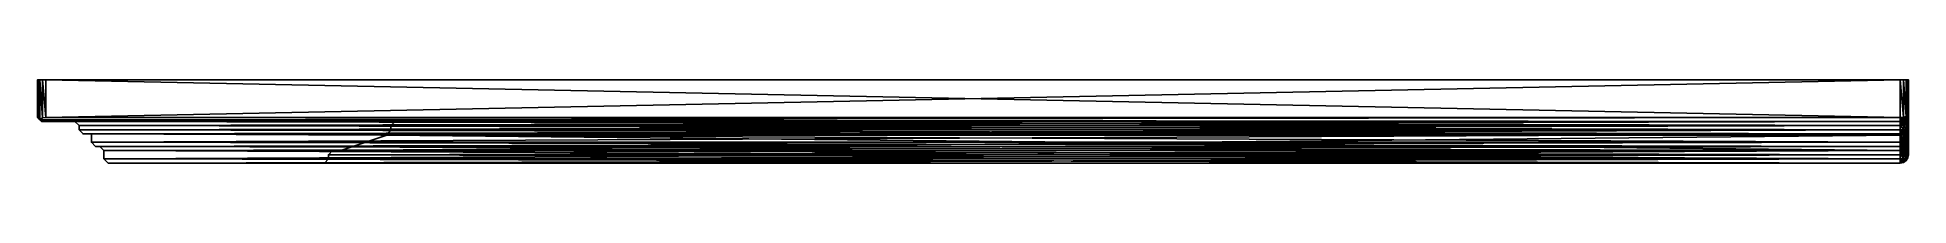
# Model space of a CAD drawing. Header units: centimetres. Extents: x -22.5 to 22.5, y -2 to 0.
import ezdxf

# ---------------------------------------------------------------- set-up
doc = ezdxf.new("R2010")
doc.units = ezdxf.units.CM
doc.header["$MEASUREMENT"] = 0
doc.layers.add('CAB_DOORS', color=31, linetype='Continuous')

msp = doc.modelspace()

# ---------------------------------------------------------------- meshes
at = {"layer": 'CAB_DOORS', "color": 31}
mesh = msp.add_polyface(dxfattribs=at)
corners = [(-22.441, -0.959, 66.241), (-22.441, 0, 66.241), (-22.485, -0.915, 66.177), (-22.485, 0, 66.177), (-22.5, -0.9, 66.1), (-22.5, 0, 66.1), (-22.377, -0.915, 66.285), (-22.377, 0, 66.285), (-22.3, -0.9, 66.3), (-22.3, 0, 66.3), (-22.441, -0.959, 0.059), (-22.441, 0, 0.059), (-22.377, -0.915, 0.015), (-22.377, 0, 0.015), (-22.3, -0.9), (-22.3, 0), (-22.485, -0.915, 0.123), (-22.5, -0.9, 0.2), (-22.485, 0, 0.123), (-22.5, 0, 0.2), (-22.4, -1, 66.2), (-22.4, -1, 0.1), (-21.6, -1, 65.4), (-21.6, -1, 0.9), (-21.5, -1.1, 1), (-21.5, -1.1, 65.3)]
mesh.append_faces([[corners[k] for k in face] for face in [(2, 1, 3), (4, 3, 5), (1, 6, 7), (7, 8, 9), (12, 11, 13), (14, 13, 15), (18, 17, 19), (11, 16, 18), (17, 5, 19), (5, 18, 19), (22, 24, 25)]], dxfattribs={"vtx0": -1, "color": 31})
mesh.append_faces([[corners[k] for k in face] for face in [(4, 16, 2), (2, 10, 0), (21, 22, 20), (9, 15, 7)]], dxfattribs={"vtx0": -1, "vtx1": -1, "color": 31})
mesh.append_faces([[corners[k] for k in face] for face in [(21, 23, 22), (7, 15, 13), (1, 13, 11), (3, 11, 18)]], dxfattribs={"vtx0": -1, "vtx2": -1, "color": 31})
mesh.append_faces([[corners[k] for k in face] for face in [(0, 1, 2), (2, 3, 4), (0, 6, 1), (6, 8, 7), (10, 11, 12), (12, 13, 14), (16, 17, 18), (10, 16, 11), (21, 20, 10), (4, 5, 17), (23, 24, 22)]], dxfattribs={"vtx1": -1, "color": 31})
mesh.append_faces([[corners[k] for k in face] for face in [(20, 0, 10), (16, 10, 2), (5, 3, 18), (3, 1, 11), (1, 7, 13)]], dxfattribs={"vtx1": -1, "vtx2": -1, "color": 31})
mesh.append_faces([[corners[k] for k in face] for face in [(4, 17, 16)]], dxfattribs={"vtx2": -1, "color": 31})
mesh = msp.add_polyface(dxfattribs=at)
corners = [(-22.3, 0, 66.3), (-22.3, -0.9, 66.3), (22.3, 0, 66.3), (-22.377, -0.915, 0.015), (22.3, -0.9), (-22.441, -0.959, 0.059), (-22.3, -0.9), (22.3, -1, 0.1), (-22.4, -1, 0.1), (-22.3, 0), (-21.5, -1.1, 65.3), (22.3, -1, 65.4), (-21.6, -1, 65.4), (-22.377, -0.915, 66.285), (22.3, -0.9, 66.3), (-22.441, -0.959, 66.241), (22.3, -1, 66.2), (-22.4, -1, 66.2), (-21.6, -1, 0.9), (22.3, 0), (-20.9, -1.9, 1.6), (22.3, -2, 1.7), (-20.8, -2, 1.7), (-20.9, -1.7, 1.6), (22.3, -1.9, 1.6), (-21, -1.6, 1.5), (22.3, -1.7, 1.6), (-21.2, -1.5, 1.3), (22.3, -1.6, 1.4), (-21.1, -1.6, 1.4), (-21.2, -1.3, 1.3), (22.3, -1.5, 1.3), (-21.5, -1.2, 1), (22.3, -1.3, 1.1), (-21.4, -1.3, 1.1), (-21.5, -1.1, 1), (22.3, -1.2, 1), (22.3, -1.1, 1), (-15.6, -2, 6.9), (22.3, -1.9, 7), (-15.5, -1.9, 7), (22.3, -1.8, 7), (-15.5, -1.8, 7), (-15.6, -2, 59.4), (22.3, -2, 64.6), (-20.8, -2, 64.6), (-15.5, -1.9, 59.3), (22.3, -2, 59.4), (-21.5, -1.2, 65.3), (22.3, -1.1, 65.3), (-21.4, -1.3, 65.2), (22.3, -1.2, 65.3), (-21.2, -1.3, 65), (22.3, -1.3, 65.2), (-21.2, -1.5, 65), (22.3, -1.3, 65), (-21.1, -1.6, 64.9), (22.3, -1.5, 65), (-21, -1.6, 64.8), (22.3, -1.6, 64.9), (-20.9, -1.7, 64.7), (22.3, -1.6, 64.8), (-20.9, -1.9, 64.7), (22.3, -1.7, 64.7), (22.3, -1.9, 64.7)]
mesh.append_faces([[corners[k] for k in face] for face in [(5, 7, 8), (10, 11, 12), (16, 15, 17), (20, 21, 22), (23, 24, 20), (25, 26, 23), (27, 28, 29), (30, 31, 27), (32, 33, 34), (35, 36, 32), (18, 37, 35), (38, 39, 40), (40, 41, 42), (46, 47, 43), (48, 49, 10), (50, 51, 48), (54, 55, 52), (56, 57, 54), (60, 61, 58), (62, 63, 60), (45, 64, 62)]], dxfattribs={"vtx0": -1, "color": 31})
mesh.append_faces([[corners[k] for k in face] for face in [(3, 4, 5)]], dxfattribs={"vtx0": -1, "vtx1": -1, "color": 31})
mesh.append_faces([[corners[k] for k in face] for face in [(14, 13, 15), (12, 16, 17), (0, 19, 9), (43, 44, 45), (52, 53, 50), (58, 59, 56)]], dxfattribs={"vtx0": -1, "vtx2": -1, "color": 31})
mesh.append_faces([[corners[k] for k in face] for face in [(0, 1, 2), (6, 9, 4), (1, 13, 14)]], dxfattribs={"vtx1": -1, "color": 31})
mesh.append_faces([[corners[k] for k in face] for face in [(8, 7, 18), (22, 21, 38), (34, 33, 30), (29, 28, 25)]], dxfattribs={"vtx1": -1, "vtx2": -1, "color": 31})
mesh.append_faces([[corners[k] for k in face] for face in [(3, 6, 4)]], dxfattribs={"vtx2": -1, "color": 31})
mesh = msp.add_polyface(dxfattribs=at)
corners = [(22.3, 0, 66.3), (-22.3, -0.9, 66.3), (22.3, -0.9, 66.3), (22.3, -0.9), (22.3, -1, 0.1), (-22.441, -0.959, 0.059), (-22.3, 0), (22.3, 0), (22.3, -1.1, 65.3), (22.3, -1, 65.4), (-21.5, -1.1, 65.3), (22.3, -1, 66.2), (-22.441, -0.959, 66.241), (-21.6, -1, 65.4), (-21.6, -1, 0.9), (22.3, -1, 0.9), (-22.3, 0, 66.3), (22.3, -1.9, 1.6), (22.3, -2, 1.7), (-20.9, -1.9, 1.6), (22.3, -1.6, 1.5), (22.3, -1.7, 1.6), (-21, -1.6, 1.5), (22.3, -1.5, 1.3), (22.3, -1.6, 1.4), (-21.2, -1.5, 1.3), (22.3, -1.3, 1.3), (-21.2, -1.3, 1.3), (22.3, -1.2, 1), (22.3, -1.3, 1.1), (-21.5, -1.2, 1), (22.3, -1.1, 1), (-21.5, -1.1, 1), (-15.5, -1.8, 7), (22.3, -1.7, 7.1), (-15.4, -1.7, 7.1), (-15.2, -1.7, 7.3), (22.3, -1.332, 8.405), (-14.095, -1.332, 8.405), (22.3, -1.2, 8.5), (-14, -1.2, 8.5), (22.3, -1.1, 8.5), (-14, -1.1, 8.5), (22.3, -1, 8.6), (-13.9, -1, 8.6), (-15.5, -1.8, 59.3), (22.3, -1.9, 59.3), (-15.5, -1.9, 59.3), (-15.4, -1.7, 59.2), (22.3, -1.8, 59.3), (-15.2, -1.7, 59), (22.3, -1.7, 59.2), (-14.095, -1.332, 57.895), (22.3, -1.7, 59), (-14, -1.2, 57.8), (22.3, -1.332, 57.895), (-14, -1.1, 57.8), (22.3, -1.2, 57.8), (-13.9, -1, 57.7), (22.3, -1.1, 57.8), (22.3, -1, 57.7), (22.3, -1.2, 65.3), (-21.5, -1.2, 65.3), (22.3, -1.3, 65.2), (-21.4, -1.3, 65.2), (22.3, -1.3, 65), (-21.2, -1.3, 65), (22.3, -1.5, 65), (-21.2, -1.5, 65), (22.3, -1.6, 64.9), (-21.1, -1.6, 64.9), (22.3, -1.6, 64.8), (-21, -1.6, 64.8)]
mesh.append_faces([[corners[k] for k in face] for face in [(0, 1, 2), (3, 6, 7), (14, 4, 15), (33, 34, 35), (36, 37, 38), (38, 39, 40), (40, 41, 42), (42, 43, 44), (45, 46, 47), (48, 49, 45), (52, 53, 50), (54, 55, 52), (56, 57, 54), (58, 59, 56), (44, 60, 58), (27, 29, 26), (22, 24, 20)]], dxfattribs={"vtx0": -1, "color": 31})
mesh.append_faces([[corners[k] for k in face] for face in [(50, 51, 48)]], dxfattribs={"vtx0": -1, "vtx2": -1, "color": 31})
mesh.append_faces([[corners[k] for k in face] for face in [(8, 9, 10), (9, 11, 13), (17, 18, 19), (20, 21, 22), (23, 24, 25), (26, 23, 27), (28, 29, 30), (31, 28, 32), (15, 31, 14), (61, 8, 62), (63, 61, 64), (65, 63, 66), (67, 65, 68), (69, 67, 70), (71, 69, 72)]], dxfattribs={"vtx1": -1, "color": 31})
mesh.append_faces([[corners[k] for k in face] for face in [(3, 4, 5), (11, 2, 12), (16, 0, 7), (35, 34, 36)]], dxfattribs={"vtx1": -1, "vtx2": -1, "color": 31})
mesh = msp.add_polyface(dxfattribs=at)
corners = [(22.3, -0.9, 66.3), (22.377, -0.894, 66.285), (22.3, 0, 66.3), (22.3, -1, 66.2), (22.3, -1, 65.4), (22.377, -0.985, 66.194), (22.377, -1.094, 65.285), (22.3, -1.1, 65.3), (22.377, -1.194, 65.285), (22.3, -1.2, 65.3), (22.3, -1.3, 65.2), (22.3, -1.3, 65), (22.377, -1.285, 65.194), (22.377, -1.494, 64.985), (22.3, -1.5, 65), (22.3, -1.6, 64.9), (22.3, -1.6, 64.8), (22.377, -1.585, 64.894), (22.377, -1.694, 64.685), (22.3, -1.7, 64.7), (22.377, -1.894, 64.685), (22.3, -1.9, 64.7), (22.3, -2, 64.6), (22.3, -1.7, 1.6), (22.3, -1.9, 1.6), (-20.9, -1.7, 1.6), (22.3, -2, 6.9), (22.3, -1.9, 7), (-15.6, -2, 6.9), (22.3, -1.8, 7), (-15.5, -1.9, 7), (22.3, -1.7, 7.1), (-15.5, -1.8, 7), (22.3, -1.7, 7.3), (22.3, -1.332, 8.405), (-15.2, -1.7, 7.3), (22.3, -1.2, 8.5), (-14.095, -1.332, 8.405), (22.3, -1.1, 8.5), (-14, -1.2, 8.5), (22.3, -1, 8.6), (-14, -1.1, 8.5), (22.3, -2, 59.4), (-15.6, -2, 59.4), (22.3, -2, 1.7), (22.3, -1.9, 59.3), (-15.5, -1.9, 59.3), (22.3, -1.8, 59.3), (-15.5, -1.8, 59.3), (22.3, -1.7, 59.2), (-15.4, -1.7, 59.2), (22.3, -1.7, 59), (-15.2, -1.7, 59), (22.3, -1.332, 57.895), (-14.095, -1.332, 57.895), (22.3, -1.2, 57.8), (-14, -1.2, 57.8), (22.3, -1.1, 57.8), (-14, -1.1, 57.8), (22.3, -1, 57.7), (-13.9, -1, 57.7), (-13.9, -1, 8.6), (-20.9, -1.7, 64.7), (-20.9, -1.9, 64.7), (-20.8, -2, 64.6)]
mesh.append_faces([[corners[k] for k in face] for face in [(6, 4, 7), (8, 7, 9), (13, 11, 14), (18, 16, 19), (20, 19, 21), (28, 44, 26), (35, 31, 33)]], dxfattribs={"vtx0": -1, "color": 31})
mesh.append_faces([[corners[k] for k in face] for face in [(0, 1, 2), (0, 3, 1), (3, 4, 5), (9, 10, 8), (10, 11, 12), (14, 15, 13), (15, 16, 17), (21, 22, 20), (23, 24, 25), (26, 27, 28), (27, 29, 30), (29, 31, 32), (33, 34, 35), (34, 36, 37), (36, 38, 39), (38, 40, 41), (42, 22, 43), (45, 42, 46), (47, 45, 48), (49, 47, 50), (51, 49, 52), (53, 51, 54), (55, 53, 56), (57, 55, 58), (59, 57, 60), (40, 59, 61), (19, 16, 62), (21, 19, 63), (22, 21, 64)]], dxfattribs={"vtx1": -1, "color": 31})
mesh = msp.add_polyface(dxfattribs=at)
corners = [(22.3, 0, 66.3), (22.377, -0.894, 66.285), (22.377, 0, 66.285), (22.3, -1, 66.2), (22.377, -0.985, 66.194), (22.3, -1, 65.4), (22.377, -0.985, 65.394), (22.3, -2, 64.6), (22.3, -2, 59.4), (22.377, -1.985, 64.594), (22.3, -1.9, 59.3), (22.377, -1.985, 59.406), (22.3, -1.8, 59.3), (22.377, -1.894, 59.315), (22.377, -1.685, 59.206), (22.3, -1.7, 59.2), (22.377, -1.685, 59.002), (22.3, -1.7, 59), (22.3, -1.332, 57.895), (22.3, -1.2, 57.8), (22.377, -1.319, 57.904), (22.3, -1.1, 57.8), (22.377, -1.195, 57.815), (22.377, -0.985, 57.706), (22.3, -1, 57.7), (22.377, -0.985, 8.594), (22.3, -1, 8.6), (22.377, -1.094, 8.485), (22.3, -1.1, 8.5), (22.377, -1.195, 8.485), (22.3, -1.2, 8.5), (22.3, -1.332, 8.405), (22.3, -1.7, 7.3), (22.377, -1.319, 8.396), (22.3, -1.7, 7.1), (22.377, -1.685, 7.298), (22.377, -1.794, 6.985), (22.3, -1.8, 7), (22.377, -1.894, 6.985), (22.3, -1.9, 7), (22.3, -2, 6.9), (22.3, -2, 1.7), (22.377, -1.985, 6.894), (22.3, -1.9, 1.6), (22.377, -1.985, 1.706), (22.3, -1.7, 1.6), (22.377, -1.894, 1.615), (22.377, -1.585, 1.506), (22.3, -1.6, 1.5), (22.377, -1.585, 1.406), (22.3, -1.6, 1.4), (22.3, -1.5, 1.3), (22.3, -1.3, 1.3), (22.377, -1.494, 1.315), (22.377, -1.285, 1.106), (22.3, -1.3, 1.1), (22.3, -1.2, 1), (22.3, -1.1, 1), (22.377, -1.194, 1.015), (22.377, -0.985, 0.906), (22.3, -1, 0.9), (22.377, -0.985, 0.106), (22.3, -1, 0.1), (22.3, -0.9), (22.3, 0), (22.377, -0.894, 0.015), (22.377, 0, 0.015)]
mesh.append_faces([[corners[k] for k in face] for face in [(0, 1, 2), (1, 3, 4), (4, 5, 6), (14, 12, 15), (16, 15, 17), (23, 21, 24), (25, 24, 26), (27, 26, 28), (29, 28, 30), (36, 34, 37), (38, 37, 39), (47, 45, 48), (49, 48, 50), (54, 52, 55), (59, 57, 60), (61, 60, 62)]], dxfattribs={"vtx0": -1, "color": 31})
mesh.append_faces([[corners[k] for k in face] for face in [(0, 66, 64)]], dxfattribs={"vtx0": -1, "vtx2": -1, "color": 31})
mesh.append_faces([[corners[k] for k in face] for face in [(7, 8, 9), (8, 10, 11), (10, 12, 13), (17, 18, 16), (18, 19, 20), (19, 21, 22), (30, 31, 29), (31, 32, 33), (32, 34, 35), (39, 40, 38), (40, 41, 42), (41, 43, 44), (43, 45, 46), (50, 51, 49), (51, 52, 53), (55, 56, 54), (56, 57, 58), (62, 63, 61), (63, 64, 65)]], dxfattribs={"vtx1": -1, "color": 31})
mesh = msp.add_polyface(dxfattribs=at)
corners = [(22.377, -0.894, 66.285), (22.441, -0.876, 66.241), (22.377, 0, 66.285), (22.377, -0.985, 66.194), (22.377, -0.985, 65.394), (22.441, -0.941, 66.176), (22.441, -1.076, 65.241), (22.377, -1.094, 65.285), (22.3, -1, 65.4), (22.441, -1.176, 65.241), (22.377, -1.194, 65.285), (22.3, -1.1, 65.3), (22.377, -1.285, 65.194), (22.3, -1.3, 65.2), (22.377, -1.285, 64.985), (22.441, -1.241, 65.176), (22.3, -1.3, 65), (22.441, -1.476, 64.941), (22.377, -1.494, 64.985), (22.377, -1.319, 57.904), (22.377, -1.195, 57.815), (22.441, -1.282, 57.931), (22.3, -1.2, 57.8), (22.377, -1.094, 57.815), (22.441, -1.181, 57.859), (22.3, -1.1, 57.8), (22.441, -0.941, 57.724), (22.377, -0.985, 57.706), (22.441, -0.941, 8.576), (22.377, -0.985, 8.594), (22.3, -1, 57.7), (22.441, -1.076, 8.441), (22.377, -1.094, 8.485), (22.3, -1, 8.6), (22.441, -1.181, 8.441), (22.377, -1.195, 8.485), (22.3, -1.1, 8.5), (22.377, -1.319, 8.396), (22.3, -1.332, 8.405), (22.377, -1.685, 7.298), (22.441, -1.282, 8.369), (22.377, -1.494, 1.315), (22.3, -1.3, 1.3), (22.377, -1.285, 1.315), (22.377, -1.285, 1.106), (22.3, -1.2, 1), (22.377, -1.194, 1.015), (22.3, -1.1, 1), (22.377, -1.094, 1.015), (22.377, -0.985, 0.906), (22.3, -1, 0.9), (22.377, -0.985, 0.106), (22.3, -0.9), (22.377, -0.894, 0.015), (22.3, 0), (22.377, 0, 0.015), (22.3, 0, 66.3)]
mesh.append_faces([[corners[k] for k in face] for face in [(6, 4, 7), (9, 7, 10), (10, 13, 12), (12, 16, 14), (17, 14, 18), (19, 22, 20), (20, 25, 23), (26, 23, 27), (28, 27, 29), (31, 29, 32), (34, 32, 35), (35, 38, 37), (41, 42, 43), (44, 45, 46), (46, 47, 48), (51, 52, 53), (53, 54, 55)]], dxfattribs={"vtx0": -1, "color": 31})
mesh.append_faces([[corners[k] for k in face] for face in [(0, 1, 2), (0, 3, 1), (3, 4, 5), (4, 8, 7), (7, 11, 10), (10, 12, 9), (12, 14, 15), (14, 16, 18), (19, 20, 21), (20, 23, 24), (23, 25, 27), (27, 30, 29), (29, 33, 32), (32, 36, 35), (35, 37, 34), (37, 39, 40), (43, 42, 44), (48, 47, 49), (49, 50, 51)]], dxfattribs={"vtx1": -1, "color": 31})
mesh.append_faces([[corners[k] for k in face] for face in [(56, 2, 55)]], dxfattribs={"vtx1": -1, "vtx2": -1, "color": 31})
mesh = msp.add_polyface(dxfattribs=at)
corners = [(22.377, 0, 66.285), (22.441, -0.876, 66.241), (22.441, 0, 66.241), (22.485, -0.849, 66.177), (22.485, 0, 66.177), (22.5, -0.8, 66.1), (22.5, 0, 66.1), (22.494, -0.829, 66.129), (22.5, -0.8, 65.317), (22.485, -0.877, 65.349), (22.485, -0.877, 66.149), (22.5, -0.8, 57.783), (22.485, -0.877, 57.751), (22.5, -0.8, 8.517), (22.485, -0.877, 8.549), (22.5, -0.8, 0.2), (22.5, -0.8, 0.983), (22.494, -0.829, 0.171), (22.485, -0.877, 0.951), (22.485, -0.877, 0.151), (22.5, 0, 0.2), (22.485, 0, 0.123), (22.485, -0.849, 0.123), (22.441, -0.876, 0.059), (22.377, -0.894, 0.015), (22.377, 0, 0.015), (22.441, 0, 0.059), (22.5, -1.017, 1.2)]
mesh.append_faces([[corners[k] for k in face] for face in [(7, 3, 10), (17, 19, 22)]], dxfattribs={"color": 31})
mesh.append_faces([[corners[k] for k in face] for face in [(0, 1, 2), (2, 3, 4), (9, 7, 10), (13, 12, 14), (21, 17, 22), (19, 23, 22), (23, 25, 26), (22, 26, 21)]], dxfattribs={"vtx0": -1, "color": 31})
mesh.append_faces([[corners[k] for k in face] for face in [(8, 7, 9), (20, 17, 21), (13, 6, 11)]], dxfattribs={"vtx0": -1, "vtx1": -1, "color": 31})
mesh.append_faces([[corners[k] for k in face] for face in [(6, 8, 11), (13, 16, 20)]], dxfattribs={"vtx0": -1, "vtx1": -1, "vtx2": -1, "color": 31})
mesh.append_faces([[corners[k] for k in face] for face in [(7, 6, 4), (17, 16, 18), (13, 20, 6), (13, 27, 16), (4, 20, 21), (2, 21, 26), (0, 26, 25)]], dxfattribs={"vtx0": -1, "vtx2": -1, "color": 31})
mesh.append_faces([[corners[k] for k in face] for face in [(1, 3, 2), (5, 6, 7), (3, 7, 4), (5, 7, 8), (11, 12, 13), (15, 16, 17), (19, 17, 18), (15, 17, 20), (24, 25, 23), (23, 26, 22), (5, 8, 6), (6, 20, 4)]], dxfattribs={"vtx1": -1, "color": 31})
mesh.append_faces([[corners[k] for k in face] for face in [(0, 2, 26), (2, 4, 21)]], dxfattribs={"vtx1": -1, "vtx2": -1, "color": 31})
mesh.append_faces([[corners[k] for k in face] for face in [(16, 15, 20)]], dxfattribs={"vtx2": -1, "color": 31})
mesh = msp.add_polyface(dxfattribs=at)
corners = [(22.441, -0.876, 66.241), (22.441, -0.941, 66.176), (22.485, -0.849, 66.177), (22.485, -0.877, 66.149), (22.377, -0.985, 66.194), (22.441, -0.941, 65.376), (22.485, -0.877, 65.349), (22.377, -0.985, 65.394), (22.5, -0.8, 65.317), (22.5, -1.017, 65.1), (22.485, -1.049, 65.177), (22.441, -1.076, 65.241), (22.5, -1.017, 58), (22.485, -1.049, 57.923), (22.5, -0.8, 57.783), (22.485, -0.877, 57.751), (22.441, -1.076, 57.859), (22.441, -0.941, 57.724), (22.485, -0.877, 8.549), (22.441, -0.941, 8.576), (22.377, -0.985, 57.706), (22.5, -0.8, 8.517), (22.5, -1.017, 8.3), (22.485, -1.049, 8.377), (22.377, -0.985, 8.594), (22.441, -1.076, 8.441), (22.5, -1.017, 1.2), (22.485, -1.049, 1.123), (22.5, -0.8, 0.983), (22.485, -0.877, 0.951), (22.441, -1.076, 1.059), (22.441, -0.941, 0.924), (22.377, -1.094, 1.015), (22.377, -0.985, 0.906), (22.485, -0.877, 0.151), (22.441, -0.941, 0.124), (22.377, -0.985, 0.106), (22.441, -0.876, 0.059), (22.377, -0.894, 0.015)]
mesh.append_faces([[corners[k] for k in face] for face in [(2, 1, 3), (0, 4, 1), (3, 5, 6), (1, 7, 5), (9, 6, 10), (14, 13, 15), (15, 16, 17), (18, 17, 19), (22, 18, 23), (28, 27, 29), (29, 30, 31), (31, 32, 33), (34, 31, 35), (35, 33, 36), (35, 38, 37)]], dxfattribs={"vtx0": -1, "color": 31})
mesh.append_faces([[corners[k] for k in face] for face in [(14, 9, 12)]], dxfattribs={"vtx0": -1, "vtx1": -1, "color": 31})
mesh.append_faces([[corners[k] for k in face] for face in [(0, 1, 2), (1, 5, 3), (8, 6, 9), (6, 5, 10), (5, 7, 11), (12, 13, 14), (13, 16, 15), (15, 17, 18), (17, 20, 19), (21, 18, 22), (18, 19, 23), (19, 24, 25), (26, 27, 28), (27, 30, 29), (29, 31, 34), (31, 33, 35), (35, 37, 34), (36, 38, 35)]], dxfattribs={"vtx1": -1, "color": 31})
mesh.append_faces([[corners[k] for k in face] for face in [(21, 22, 26), (8, 9, 14)]], dxfattribs={"vtx1": -1, "vtx2": -1, "color": 31})
mesh = msp.add_polyface(dxfattribs=at)
corners = [(-21.5, -1.1, 1), (-21.5, -1.2, 1), (-21.5, -1.1, 65.3), (-21.5, -1.2, 65.3), (-21.4, -1.3, 1.1), (-21.4, -1.3, 65.2), (-21.2, -1.3, 1.3), (-21.2, -1.5, 1.3), (-21.2, -1.3, 65), (-21.2, -1.5, 65), (-21.1, -1.6, 1.4), (-21.1, -1.6, 64.9), (-21, -1.6, 1.5), (-20.9, -1.7, 1.6), (-21, -1.6, 64.8), (-20.9, -1.7, 64.7), (-20.9, -1.9, 1.6), (-20.9, -1.9, 64.7), (-20.8, -2, 1.7), (-20.8, -2, 64.6), (-15.6, -2, 6.9), (-15.5, -1.9, 7), (-15.6, -2, 59.4), (-15.5, -1.9, 59.3), (-15.5, -1.8, 7), (-15.5, -1.8, 59.3), (-15.4, -1.7, 7.1), (-15.4, -1.7, 59.2), (-15.2, -1.7, 7.3), (-14.095, -1.332, 8.405), (-15.2, -1.7, 59), (-14.095, -1.332, 57.895), (-14, -1.2, 8.5), (-14, -1.2, 57.8), (-14, -1.1, 8.5), (-14, -1.1, 57.8), (-13.9, -1, 8.6), (-13.9, -1, 57.7)]
mesh.append_faces([[corners[k] for k in face] for face in [(2, 1, 3), (3, 4, 5), (8, 7, 9), (9, 10, 11), (14, 13, 15), (15, 16, 17), (17, 18, 19), (22, 21, 23), (23, 24, 25), (25, 26, 27), (30, 29, 31), (31, 32, 33), (33, 34, 35), (35, 36, 37)]], dxfattribs={"vtx0": -1, "color": 31})
mesh.append_faces([[corners[k] for k in face] for face in [(18, 22, 19), (26, 30, 27), (4, 8, 5), (10, 14, 11)]], dxfattribs={"vtx0": -1, "vtx1": -1, "color": 31})
mesh.append_faces([[corners[k] for k in face] for face in [(18, 20, 22), (26, 28, 30), (4, 6, 8), (10, 12, 14)]], dxfattribs={"vtx0": -1, "vtx2": -1, "color": 31})
mesh.append_faces([[corners[k] for k in face] for face in [(0, 1, 2), (1, 4, 3), (6, 7, 8), (7, 10, 9), (12, 13, 14), (13, 16, 15), (16, 18, 17), (20, 21, 22), (21, 24, 23), (24, 26, 25), (28, 29, 30), (29, 32, 31), (32, 34, 33), (34, 36, 35)]], dxfattribs={"vtx1": -1, "color": 31})
mesh = msp.add_polyface(dxfattribs=at)
corners = [(22.377, -1.494, 64.985), (22.377, -1.585, 64.894), (22.441, -1.476, 64.941), (22.3, -1.6, 64.9), (22.377, -1.585, 64.794), (22.441, -1.541, 64.876), (22.3, -1.6, 64.8), (22.441, -1.676, 64.641), (22.377, -1.694, 64.685), (22.441, -1.876, 64.641), (22.377, -1.894, 64.685), (22.3, -1.7, 64.7), (22.377, -1.985, 64.594), (22.3, -2, 64.6), (22.377, -1.985, 59.406), (22.441, -1.941, 64.576), (22.3, -2, 59.4), (22.377, -1.894, 59.315), (22.441, -1.941, 59.424), (22.3, -1.9, 59.3), (22.377, -1.794, 59.315), (22.441, -1.876, 59.359), (22.3, -1.8, 59.3), (22.441, -1.641, 59.224), (22.377, -1.685, 59.206), (22.441, -1.641, 59.01), (22.377, -1.685, 59.002), (22.3, -1.7, 59.2), (22.377, -1.319, 57.904), (22.3, -1.332, 57.895), (22.377, -1.319, 8.396), (22.3, -1.7, 7.3), (22.377, -1.685, 7.298), (22.377, -1.685, 7.094), (22.441, -1.641, 7.29), (22.3, -1.7, 7.1), (22.441, -1.776, 6.941), (22.377, -1.794, 6.985), (22.441, -1.876, 6.941), (22.377, -1.894, 6.985), (22.3, -1.8, 7), (22.3, -2, 6.9), (22.377, -1.985, 6.894), (22.3, -2, 1.7), (22.377, -1.985, 1.706), (22.3, -1.9, 1.6), (22.377, -1.894, 1.615), (22.3, -1.7, 1.6), (22.377, -1.694, 1.615), (22.377, -1.585, 1.506), (22.3, -1.6, 1.5), (22.377, -1.585, 1.406), (22.3, -1.5, 1.3), (22.377, -1.494, 1.315)]
mesh.append_faces([[corners[k] for k in face] for face in [(0, 3, 1), (1, 6, 4), (7, 4, 8), (9, 8, 10), (10, 13, 12), (12, 16, 14), (14, 19, 17), (17, 22, 20), (23, 20, 24), (25, 24, 26), (26, 29, 28), (30, 31, 32), (32, 35, 33), (36, 33, 37), (38, 37, 39), (39, 41, 42), (42, 43, 44), (44, 45, 46), (46, 47, 48), (51, 52, 53)]], dxfattribs={"vtx0": -1, "color": 31})
mesh.append_faces([[corners[k] for k in face] for face in [(0, 1, 2), (1, 4, 5), (4, 6, 8), (8, 11, 10), (10, 12, 9), (12, 14, 15), (14, 17, 18), (17, 20, 21), (20, 22, 24), (24, 27, 26), (26, 28, 25), (32, 33, 34), (33, 35, 37), (37, 40, 39), (48, 47, 49), (49, 50, 51)]], dxfattribs={"vtx1": -1, "color": 31})
mesh = msp.add_polyface(dxfattribs=at)
corners = [(22.485, -1.049, 65.177), (22.441, -0.941, 65.376), (22.441, -1.076, 65.241), (22.485, -1.149, 65.177), (22.494, -1.129, 65.129), (22.5, -1.1, 65.1), (22.5, -1.017, 65.1), (22.441, -1.176, 65.241), (22.377, -1.094, 65.285), (22.5, -1.1, 64.8), (22.485, -1.177, 64.877), (22.485, -1.16, 57.923), (22.485, -1.049, 57.923), (22.5, -1.135, 58), (22.5, -1.017, 58), (22.441, -1.076, 57.859), (22.441, -1.181, 57.859), (22.377, -1.094, 57.815), (22.441, -0.941, 57.724), (22.485, -1.049, 8.377), (22.441, -0.941, 8.576), (22.441, -1.076, 8.441), (22.5, -1.017, 8.3), (22.5, -1.135, 8.3), (22.485, -1.16, 8.377), (22.377, -1.094, 8.485), (22.441, -1.181, 8.441), (22.5, -1.1, 1.2), (22.5, -1.1, 1.5), (22.494, -1.129, 1.171), (22.485, -1.177, 1.423), (22.5, -1.017, 1.2), (22.485, -1.049, 1.123), (22.485, -1.149, 1.123), (22.441, -1.176, 1.059), (22.441, -1.076, 1.059), (22.377, -1.094, 1.015), (22.441, -0.941, 0.924), (22.5, -1.162, 58.019), (22.5, -1.162, 8.281)]
mesh.append_faces([[corners[k] for k in face] for face in [(0, 1, 2), (3, 2, 7), (13, 12, 14), (11, 15, 12), (16, 17, 15), (19, 20, 21), (23, 19, 24), (33, 35, 32), (34, 36, 35)]], dxfattribs={"vtx0": -1, "color": 31})
mesh.append_faces([[corners[k] for k in face] for face in [(9, 4, 10), (13, 9, 38)]], dxfattribs={"vtx0": -1, "vtx1": -1, "color": 31})
mesh.append_faces([[corners[k] for k in face] for face in [(31, 22, 28), (14, 6, 9)]], dxfattribs={"vtx0": -1, "vtx1": -1, "vtx2": -1, "color": 31})
mesh.append_faces([[corners[k] for k in face] for face in [(0, 4, 5), (29, 28, 30), (32, 27, 29), (28, 23, 39)]], dxfattribs={"vtx0": -1, "vtx2": -1, "color": 31})
mesh.append_faces([[corners[k] for k in face] for face in [(3, 4, 0), (6, 0, 5), (0, 2, 3), (2, 8, 7), (5, 4, 9), (11, 12, 13), (15, 17, 18), (22, 19, 23), (19, 21, 24), (21, 25, 26), (27, 28, 29), (31, 27, 32), (33, 32, 29), (34, 35, 33), (35, 36, 37), (27, 31, 28)]], dxfattribs={"vtx1": -1, "color": 31})
mesh.append_faces([[corners[k] for k in face] for face in [(13, 14, 9), (22, 23, 28)]], dxfattribs={"vtx1": -1, "vtx2": -1, "color": 31})
mesh.append_faces([[corners[k] for k in face] for face in [(6, 5, 9)]], dxfattribs={"vtx2": -1, "color": 31})
mesh = msp.add_polyface(dxfattribs=at)
corners = [(22.485, -1.177, 64.877), (22.494, -1.129, 65.129), (22.485, -1.177, 65.149), (22.485, -1.149, 65.177), (22.441, -1.176, 65.241), (22.441, -1.241, 65.176), (22.377, -1.285, 65.194), (22.441, -1.241, 64.941), (22.377, -1.285, 64.985), (22.494, -1.429, 64.829), (22.5, -1.1, 64.8), (22.485, -1.227, 57.972), (22.485, -1.16, 57.923), (22.5, -1.162, 58.019), (22.5, -1.135, 58), (22.441, -1.282, 57.931), (22.441, -1.181, 57.859), (22.377, -1.195, 57.815), (22.441, -1.076, 57.859), (22.485, -1.16, 8.377), (22.441, -1.076, 8.441), (22.441, -1.181, 8.441), (22.485, -1.227, 8.328), (22.5, -1.135, 8.3), (22.5, -1.162, 8.281), (22.441, -1.282, 8.369), (22.377, -1.319, 8.396), (22.5, -1.1, 1.5), (22.494, -1.429, 1.471), (22.485, -1.177, 1.423), (22.485, -1.449, 1.423), (22.441, -1.241, 1.359), (22.485, -1.177, 1.151), (22.494, -1.129, 1.171), (22.441, -1.241, 1.124), (22.377, -1.285, 1.315), (22.377, -1.285, 1.106), (22.485, -1.149, 1.123), (22.441, -1.176, 1.059), (22.377, -1.194, 1.015), (22.377, -1.094, 1.015), (22.5, -1.4, 64.717), (22.5, -1.4, 1.583)]
mesh.append_faces([[corners[k] for k in face] for face in [(1, 3, 2), (33, 32, 37)]], dxfattribs={"color": 31})
mesh.append_faces([[corners[k] for k in face] for face in [(0, 1, 2), (3, 5, 2), (4, 6, 5), (2, 7, 0), (5, 8, 7), (13, 12, 14), (11, 16, 12), (15, 17, 16), (19, 20, 21), (23, 22, 24), (19, 25, 22), (21, 26, 25), (30, 31, 29), (32, 31, 34), (34, 35, 36), (32, 38, 37), (34, 39, 38)]], dxfattribs={"vtx0": -1, "color": 31})
mesh.append_faces([[corners[k] for k in face] for face in [(27, 28, 29)]], dxfattribs={"vtx0": -1, "vtx1": -1, "color": 31})
mesh.append_faces([[corners[k] for k in face] for face in [(10, 41, 13), (42, 27, 24)]], dxfattribs={"vtx0": -1, "vtx1": -1, "vtx2": -1, "color": 31})
mesh.append_faces([[corners[k] for k in face] for face in [(9, 10, 0)]], dxfattribs={"vtx0": -1, "vtx2": -1, "color": 31})
mesh.append_faces([[corners[k] for k in face] for face in [(4, 5, 3), (5, 7, 2), (11, 12, 13), (15, 16, 11), (16, 18, 12), (19, 22, 23), (21, 25, 19), (32, 33, 29), (29, 31, 32), (31, 35, 34), (34, 38, 32), (36, 39, 34), (39, 40, 38)]], dxfattribs={"vtx1": -1, "color": 31})
mesh = msp.add_polyface(dxfattribs=at)
corners = [(22.5, -1.4, 64.8), (22.5, -1.1, 64.8), (22.494, -1.429, 64.829), (22.485, -1.449, 64.877), (22.485, -1.177, 64.877), (22.441, -1.241, 64.941), (22.441, -1.476, 64.941), (22.377, -1.285, 64.985), (22.5, -1.4, 64.717), (22.485, -1.477, 64.749), (22.485, -1.477, 64.849), (22.441, -1.541, 64.876), (22.5, -1.617, 64.5), (22.485, -1.577, 59.02), (22.485, -1.227, 57.972), (22.5, -1.5, 59.032), (22.5, -1.162, 58.019), (22.441, -1.282, 57.931), (22.441, -1.641, 59.01), (22.377, -1.319, 57.904), (22.485, -1.227, 8.328), (22.485, -1.577, 7.28), (22.5, -1.162, 8.281), (22.5, -1.5, 7.268), (22.441, -1.282, 8.369), (22.441, -1.641, 7.29), (22.485, -1.477, 1.451), (22.494, -1.429, 1.471), (22.485, -1.477, 1.551), (22.5, -1.4, 1.5), (22.5, -1.4, 1.583), (22.5, -1.1, 1.5), (22.485, -1.177, 1.423), (22.485, -1.449, 1.423), (22.441, -1.541, 1.424), (22.441, -1.476, 1.359), (22.441, -1.241, 1.359), (22.377, -1.494, 1.315), (22.377, -1.285, 1.315), (22.5, -1.5, 59.283), (22.5, -1.5, 7.017)]
mesh.append_faces([[corners[k] for k in face] for face in [(2, 3, 10), (27, 26, 33)]], dxfattribs={"color": 31})
mesh.append_faces([[corners[k] for k in face] for face in [(3, 5, 6), (3, 11, 10), (15, 14, 16), (13, 17, 14), (18, 19, 17), (20, 25, 21), (32, 27, 33), (26, 35, 33), (35, 38, 36)]], dxfattribs={"vtx0": -1, "color": 31})
mesh.append_faces([[corners[k] for k in face] for face in [(22, 21, 23), (40, 30, 23)]], dxfattribs={"vtx0": -1, "vtx1": -1, "color": 31})
mesh.append_faces([[corners[k] for k in face] for face in [(16, 8, 39)]], dxfattribs={"vtx0": -1, "vtx1": -1, "vtx2": -1, "color": 31})
mesh.append_faces([[corners[k] for k in face] for face in [(9, 0, 2), (28, 27, 29), (30, 22, 23)]], dxfattribs={"vtx0": -1, "vtx2": -1, "color": 31})
mesh.append_faces([[corners[k] for k in face] for face in [(0, 1, 2), (3, 2, 4), (4, 5, 3), (5, 7, 6), (8, 0, 9), (10, 9, 2), (6, 11, 3), (8, 9, 12), (20, 21, 22), (24, 25, 20), (26, 27, 28), (30, 28, 29), (29, 27, 31), (34, 35, 26), (35, 36, 33), (37, 38, 35), (0, 8, 1), (15, 16, 39), (29, 31, 30)]], dxfattribs={"vtx1": -1, "color": 31})
mesh.append_faces([[corners[k] for k in face] for face in [(13, 14, 15)]], dxfattribs={"vtx1": -1, "vtx2": -1, "color": 31})
mesh = msp.add_polyface(dxfattribs=at)
corners = [(22.441, -1.476, 64.941), (22.377, -1.585, 64.894), (22.441, -1.541, 64.876), (22.441, -1.541, 64.776), (22.485, -1.477, 64.849), (22.485, -1.477, 64.749), (22.377, -1.585, 64.794), (22.5, -1.617, 64.5), (22.485, -1.649, 64.577), (22.441, -1.676, 64.641), (22.5, -1.5, 59.283), (22.485, -1.749, 59.423), (22.485, -1.577, 59.251), (22.5, -1.5, 59.032), (22.485, -1.577, 59.02), (22.441, -1.641, 59.224), (22.441, -1.641, 59.01), (22.441, -1.282, 57.931), (22.441, -1.282, 8.369), (22.377, -1.685, 7.298), (22.441, -1.641, 7.29), (22.485, -1.577, 7.28), (22.485, -1.577, 7.049), (22.5, -1.5, 7.268), (22.5, -1.5, 7.017), (22.441, -1.641, 7.076), (22.5, -1.717, 6.8), (22.5, -1.617, 1.8), (22.485, -1.649, 1.723), (22.5, -1.4, 1.583), (22.485, -1.477, 1.551), (22.441, -1.676, 1.659), (22.441, -1.541, 1.524), (22.377, -1.694, 1.615), (22.377, -1.585, 1.506), (22.485, -1.477, 1.451), (22.441, -1.541, 1.424), (22.377, -1.585, 1.406), (22.377, -1.494, 1.315), (22.441, -1.476, 1.359), (22.5, -1.4, 64.717), (22.5, -1.717, 59.5)]
mesh.append_faces([[corners[k] for k in face] for face in [(0, 1, 2), (4, 3, 5), (2, 6, 3), (7, 5, 8), (8, 3, 9), (10, 11, 12), (14, 15, 16), (18, 19, 20), (23, 22, 24), (21, 25, 22), (29, 28, 30), (30, 31, 32), (32, 33, 34), (35, 32, 36), (36, 34, 37), (36, 38, 39)]], dxfattribs={"vtx0": -1, "color": 31})
mesh.append_faces([[corners[k] for k in face] for face in [(10, 7, 41)]], dxfattribs={"vtx0": -1, "vtx1": -1, "color": 31})
mesh.append_faces([[corners[k] for k in face] for face in [(13, 12, 14), (24, 27, 29)]], dxfattribs={"vtx0": -1, "vtx2": -1, "color": 31})
mesh.append_faces([[corners[k] for k in face] for face in [(2, 3, 4), (5, 3, 8), (3, 6, 9), (10, 12, 13), (12, 15, 14), (16, 17, 14), (20, 25, 21), (24, 22, 26), (27, 28, 29), (28, 31, 30), (31, 33, 32), (30, 32, 35), (32, 34, 36), (37, 38, 36)]], dxfattribs={"vtx1": -1, "color": 31})
mesh.append_faces([[corners[k] for k in face] for face in [(21, 22, 23), (40, 7, 10), (24, 26, 27)]], dxfattribs={"vtx1": -1, "vtx2": -1, "color": 31})
mesh = msp.add_polyface(dxfattribs=at)
corners = [(22.5, -1.8, 64.5), (22.5, -1.617, 64.5), (22.494, -1.829, 64.529), (22.485, -1.649, 64.577), (22.485, -1.849, 64.577), (22.441, -1.676, 64.641), (22.441, -1.876, 64.641), (22.377, -1.694, 64.685), (22.5, -1.8, 59.5), (22.5, -1.717, 59.5), (22.485, -1.749, 59.423), (22.494, -1.829, 59.471), (22.485, -1.849, 59.423), (22.441, -1.776, 59.359), (22.5, -1.5, 59.283), (22.485, -1.577, 59.251), (22.441, -1.641, 59.224), (22.377, -1.794, 59.315), (22.377, -1.685, 59.206), (22.441, -1.641, 59.01), (22.441, -1.641, 7.29), (22.377, -1.685, 7.094), (22.441, -1.641, 7.076), (22.5, -1.717, 6.8), (22.485, -1.577, 7.049), (22.485, -1.749, 6.877), (22.441, -1.776, 6.941), (22.485, -1.849, 6.877), (22.494, -1.829, 6.829), (22.5, -1.8, 6.8), (22.5, -1.8, 1.8), (22.494, -1.829, 1.771), (22.5, -1.617, 1.8), (22.485, -1.649, 1.723), (22.485, -1.849, 1.723), (22.441, -1.876, 1.659), (22.441, -1.676, 1.659), (22.377, -1.694, 1.615)]
mesh.append_faces([[corners[k] for k in face] for face in [(4, 5, 6), (12, 13, 10), (15, 13, 16), (20, 21, 22), (23, 24, 25), (25, 22, 26), (33, 31, 34), (34, 36, 33), (35, 37, 36), (30, 23, 29)]], dxfattribs={"vtx0": -1, "color": 31})
mesh.append_faces([[corners[k] for k in face] for face in [(32, 31, 33), (32, 23, 30)]], dxfattribs={"vtx0": -1, "vtx1": -1, "color": 31})
mesh.append_faces([[corners[k] for k in face] for face in [(2, 1, 3), (10, 8, 11), (25, 28, 29), (9, 1, 0)]], dxfattribs={"vtx0": -1, "vtx2": -1, "color": 31})
mesh.append_faces([[corners[k] for k in face] for face in [(0, 1, 2), (4, 2, 3), (3, 5, 4), (5, 7, 6), (0, 2, 8), (9, 8, 10), (12, 10, 11), (9, 10, 14), (10, 13, 15), (13, 17, 16), (16, 18, 19), (24, 22, 25), (22, 21, 26), (27, 28, 25), (23, 25, 29), (25, 26, 27), (29, 28, 30), (30, 31, 32), (35, 36, 34), (8, 9, 0)]], dxfattribs={"vtx1": -1, "color": 31})
mesh = msp.add_polyface(dxfattribs=at)
corners = [(22.5, -1.8, 59.5), (22.494, -1.829, 64.529), (22.494, -1.829, 59.471), (22.485, -1.877, 59.451), (22.485, -1.877, 64.549), (22.485, -1.849, 64.577), (22.441, -1.876, 64.641), (22.441, -1.941, 64.576), (22.377, -1.985, 64.594), (22.441, -1.941, 59.424), (22.377, -1.985, 59.406), (22.485, -1.849, 59.423), (22.441, -1.876, 59.359), (22.377, -1.894, 59.315), (22.441, -1.776, 59.359), (22.377, -1.794, 59.315), (22.485, -1.849, 6.877), (22.441, -1.776, 6.941), (22.441, -1.876, 6.941), (22.377, -1.794, 6.985), (22.5, -1.8, 1.8), (22.494, -1.829, 6.829), (22.494, -1.829, 1.771), (22.485, -1.877, 1.751), (22.485, -1.877, 6.849), (22.441, -1.941, 6.876), (22.377, -1.894, 6.985), (22.377, -1.985, 6.894), (22.441, -1.941, 1.724), (22.377, -1.985, 1.706), (22.485, -1.849, 1.723), (22.441, -1.876, 1.659), (22.377, -1.894, 1.615), (22.377, -1.694, 1.615)]
mesh.append_faces([[corners[k] for k in face] for face in [(1, 5, 4), (2, 3, 11), (21, 16, 24), (22, 23, 30)]], dxfattribs={"color": 31})
mesh.append_faces([[corners[k] for k in face] for face in [(3, 1, 4), (5, 7, 4), (6, 8, 7), (4, 9, 3), (7, 10, 9), (3, 12, 11), (9, 13, 12), (12, 15, 14), (16, 17, 18), (23, 21, 24), (16, 25, 24), (18, 27, 25), (24, 28, 23), (25, 29, 28), (23, 31, 30), (28, 32, 31)]], dxfattribs={"vtx0": -1, "color": 31})
mesh.append_faces([[corners[k] for k in face] for face in [(0, 1, 2), (2, 1, 3), (20, 21, 22), (22, 21, 23)]], dxfattribs={"vtx0": -1, "vtx1": -1, "color": 31})
mesh.append_faces([[corners[k] for k in face] for face in [(6, 7, 5), (7, 9, 4), (9, 12, 3), (12, 14, 11), (17, 19, 18), (18, 25, 16), (26, 27, 18), (25, 28, 24), (27, 29, 25), (28, 31, 23), (29, 32, 28), (32, 33, 31)]], dxfattribs={"vtx1": -1, "color": 31})

doc.saveas('drawing.dxf')
